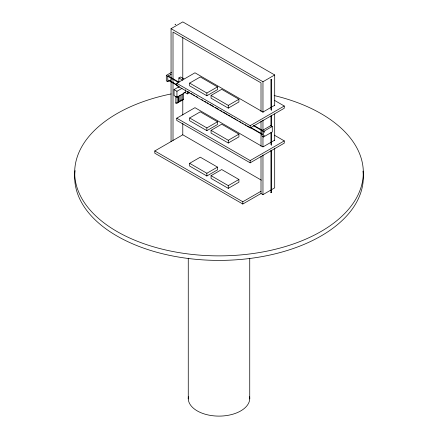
<?xml version="1.0" encoding="UTF-8"?>
<svg xmlns="http://www.w3.org/2000/svg" width="438" height="438" viewBox="0 0 438 438"><rect width="100%" height="100%" fill="white"/><g stroke="black" fill="none" stroke-linecap="round" stroke-linejoin="round"><path stroke-width="0.66" d="M264.519 132.041L264.683 131.75M264.519 135.785L264.683 135.501M175.112 24.254L175.441 24.254M175.441 24.419L175.14 24.435M271.002 79.617L271.336 79.617M271.325 79.793L271.023 79.793M264.672 132.117L264.831 131.838M271.002 192.517L271.336 192.517M271.336 192.682L271.002 192.682M171.055 141.573L171.055 28.673L182.788 21.9L274.697 74.964L274.697 105.755M171.285 79.689L167.77 81.72L166.303 80.871L166.303 75.385L171.576 72.341M166.303 75.385L167.77 76.228L171.285 74.203M178.874 82.497L178.874 77.942L180.555 76.973L183.949 78.933M274.336 100.28L284.257 106.007L284.257 108.263L250.175 127.94L176.766 85.558L176.766 83.302L194.97 72.79L262.964 112.046L274.697 105.273M185.422 89.702L185.422 92.358L176.947 97.252L174.045 95.583L174.045 89.598L179.131 86.664M189.649 83.094L200.286 76.951L217.5 86.888L217.5 89.62L206.862 95.763L189.649 85.826L189.649 83.094L206.862 93.031L217.5 86.888M176.947 97.252L176.947 91.274L182.033 88.339M184.529 92.27L187.355 93.907L189.041 92.933M211.061 95.457L221.699 89.314L238.913 99.251L238.913 101.983L228.275 108.126L211.061 98.189L211.061 95.457L228.275 105.394L238.913 99.251M274.336 135.161L284.257 140.894L284.257 143.149L250.175 162.826L176.766 120.445L176.766 118.189L194.97 107.677L262.964 146.933L274.697 140.16M189.649 117.981L200.286 111.838L217.5 121.775L217.5 124.507L206.862 130.65L189.649 120.713L189.649 117.981L206.862 127.918L217.5 121.775M171.055 28.673L262.964 81.736L274.697 74.964M274.697 148.175L274.697 187.864L262.964 194.636L261.01 193.508L242.805 204.02L154.806 153.212L154.806 150.957L182.788 134.8L261.338 180.149M211.061 130.343L221.699 124.2L238.913 134.137L238.913 136.87L228.275 143.012L211.061 133.075L211.061 130.343L228.275 140.28L238.913 134.137M176.766 83.302L250.175 125.684L284.257 106.007M189.649 163.319L200.286 157.182L217.5 167.119L217.5 169.851L206.862 175.994L189.649 166.051L189.649 163.319L206.862 173.262L217.5 167.119M253.306 125.629L263.501 131.499L272.283 126.429L272.283 131.92L263.501 136.99L262.039 136.141L262.039 130.655L270.815 125.586L272.283 126.429M211.061 175.682L221.699 169.544L238.913 179.481L238.913 182.213L228.275 188.351L211.061 178.414L211.061 175.682L228.275 185.619L238.913 179.481M176.766 118.189L250.175 160.571L284.257 140.894M154.806 150.957L242.805 201.759L261.01 191.247M178.874 77.942L182.832 80.231M168.192 75.982L178.857 82.136M254.117 125.586L263.003 130.721M168.57 76.71L178.644 82.525M168.783 80.072L177.083 84.862M250.558 127.283L262.411 134.127M168.57 80.455L178.644 86.275M188.126 91.745L189.309 92.429M191.088 93.458L192.271 94.143M193.459 94.827L194.642 95.511M196.421 96.535L197.604 97.22M201.754 99.618L202.942 100.302M204.716 101.326L205.904 102.01M207.086 102.695L208.274 103.379M210.048 104.403L213.607 106.456M215.381 107.485L218.94 109.538M220.122 110.223L221.902 111.247M223.084 111.931L227.234 114.329M228.422 115.013L230.196 116.037M231.384 116.722L232.567 117.406M233.755 118.09L235.529 119.114M236.717 119.798L237.9 120.483M239.679 121.512L240.862 122.197M242.05 122.881L243.232 123.565M245.012 124.589L246.194 125.273M247.382 125.958L249.162 126.987M250.344 127.672L262.198 134.51M174.045 89.598L176.947 91.274M274.697 113.962L274.697 140.647M271.39 79.694L271.39 110.486M271.39 115.276L271.39 126.91M271.39 132.38L271.39 145.383M271.39 150.174L271.39 192.594M270.947 79.705L270.947 109.812M270.947 115.966L270.947 126.232M270.947 132.391L270.947 144.704M270.947 150.179L270.947 192.605M263.501 131.499L263.501 136.99M262.964 81.736L262.964 112.528M262.964 120.056L262.964 131M262.964 136.475L262.964 146.741M262.964 154.948L262.964 194.636M261.01 111.493L261.01 82.864L173.01 32.062L173.01 140.445M261.01 121.036L261.01 146.259M261.01 156.486L261.01 193.508M250.175 125.684L250.175 127.94M250.175 160.571L250.175 162.826M249.737 258.217L249.737 398.914M242.805 201.759L242.805 204.02M228.275 105.394L228.275 108.126M228.275 140.28L228.275 143.012M228.275 185.619L228.275 188.351M206.862 93.031L206.862 95.763M206.862 127.918L206.862 130.65M206.862 173.262L206.862 175.994M188.263 258.217L188.263 398.914M187.355 91.301L187.355 93.907M183.506 92.79L183.506 99.399M182.788 37.323L182.788 78.906M182.788 99.355L182.788 115.03M182.788 123.209L182.788 134.8M182.274 94.159L182.274 100.11M181.058 94.86L181.058 100.811M179.848 95.561L179.848 101.507M178.874 86.401L178.874 87.704M178.501 96.218L178.501 101.507M178.419 96.382L178.419 102.333M177.187 96.437L177.187 103.045M175.846 96.437L175.846 103.045M167.77 76.228L167.77 81.72M362.96 171.121A144.332 83.329 0 0 1 218.551 260.396A144.332 83.329 0 0 1 75.106 170.601M274.128 95.544A144.332 83.329 0 0 1 331.927 224.442A144.332 83.329 0 0 1 101.386 220.851A144.332 83.329 0 0 1 171.149 93.94M249.616 396.686A30.753 17.755 0 0 1 219 416.111A30.753 17.755 0 0 1 188.384 396.686M183.308 99.108A0.673 0.389 0 0 1 183.172 99.722A0.673 0.389 0 0 1 182.186 99.492M181.978 99.776A0.673 0.389 0 0 1 181.907 100.444A0.673 0.389 0 0 1 180.927 100.083M176.892 102.711A0.673 0.389 0 0 1 177.018 103.286A0.673 0.389 0 0 1 176.01 103.286A0.673 0.389 0 0 1 176.136 102.711M178.052 101.977A0.673 0.389 0 0 1 178.239 102.585A0.673 0.389 0 0 1 177.171 102.519M179.794 101.342A0.673 0.389 0 0 1 179.443 101.851A0.673 0.389 0 0 1 178.556 101.649A0.673 0.389 0 0 1 178.907 101.14M180.691 100.45A0.673 0.389 0 0 1 180.878 101.063A0.673 0.389 0 0 1 179.81 100.992"/></g></svg>
